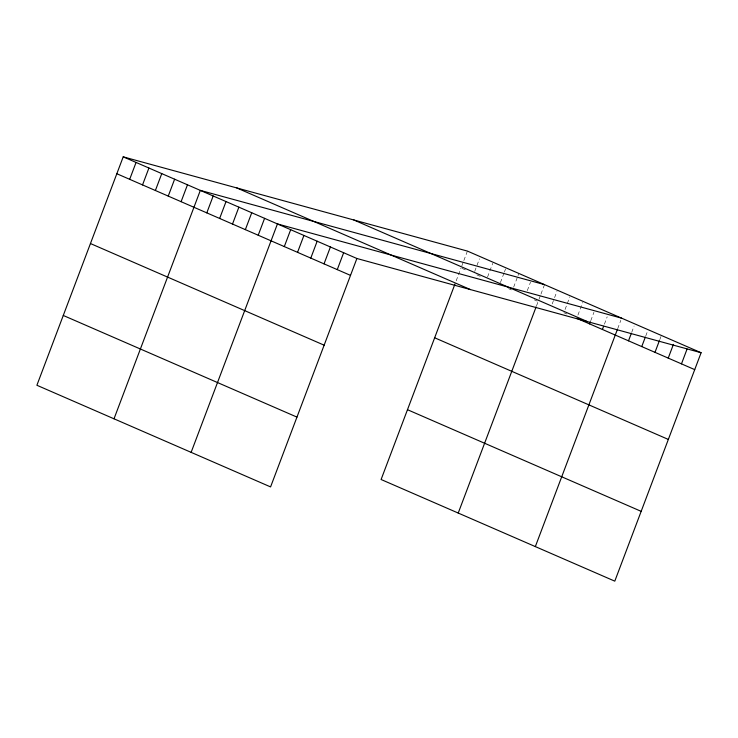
<?xml version="1.0" encoding="UTF-8"?>
<svg xmlns="http://www.w3.org/2000/svg" width="738" height="738" viewBox="0 0 738 738"><rect width="100%" height="100%" fill="white"/><g stroke="black" fill="none" stroke-linecap="round" stroke-linejoin="round"><path stroke-width="0.55" stroke-dasharray="3.69 2.77" d="M456.167 280.864L461.038 267.977M461.831 265.864L463.427 261.649M463.833 260.588L467.422 251.086M474.691 271.455L479.469 258.789M487.541 277.045L492.726 263.328M500.392 282.636L503.98 273.134M504.377 272.082L505.576 268.918M513.639 287.174L517.633 276.621M518.03 275.56L518.832 273.447M527.292 290.652L530.484 282.211M536.526 305.818L538.15 301.519M538.952 299.407L540.548 295.191M540.945 294.13L544.533 284.628M552.199 303.945L554.192 298.669M554.598 297.608L556.987 291.279M565.05 309.536L569.837 296.87M577.909 315.126L582.688 302.46M590.76 320.716L593.952 312.275M604.413 324.194L607.199 316.805M617.66 328.733L620.852 320.283M631.7 332.377L634.09 326.048M645.741 336.03L647.733 330.753M659.781 339.683L660.971 336.51M462.025 268.411L466.969 270.56M476.859 274.859L481.794 277.008M508.491 288.623L511.462 289.914M534.201 299.803L537.163 301.095M563.86 312.7L566.821 313.991"/><path stroke-width="1.11" d="M701.1 352.736L467.422 251.086L123.209 156.843L36.9 385.264L270.578 486.914L356.897 258.494L701.1 352.736L614.791 581.157L381.103 479.506L454.949 284.084M129.685 179.325L136.069 162.434M142.535 184.915L148.919 168.024M155.386 190.505L161.77 173.614M168.246 196.096L174.62 179.205M181.096 201.686L187.48 184.795M114.012 418.806L200.33 190.386L544.533 284.628M206.797 212.867L213.181 195.976M219.647 218.457L226.031 201.566M232.507 224.048L238.881 207.157M245.357 229.638L251.741 212.747M258.208 235.228L264.591 218.337M191.133 452.348L277.442 223.928L621.645 318.179M284.305 246.584L290.689 229.693M297.543 252.341L303.927 235.45M310.79 258.097L317.165 241.206M324.028 263.863L330.412 246.972M337.266 269.619L343.65 252.728M458.224 513.058L536.12 306.888M589.561 323.881L590.363 321.777M602.411 329.471L603.61 326.307M535.336 546.6L617.263 329.785M628.508 340.827L631.304 333.438M641.746 346.583L645.344 337.081M654.993 352.349L659.375 340.735M668.231 358.105L673.416 344.378M681.478 363.862L687.06 349.083M353.834 219.989L587.513 321.639M576.71 318.29L694.716 369.627M236.797 187.941L470.484 289.591M123.209 156.843L356.897 258.494M116.835 173.734L350.513 275.385M434.664 337.783L668.342 439.433M90.451 243.54L324.139 345.181M407.487 409.701L641.165 511.351M63.274 315.458L296.962 417.108"/></g></svg>
